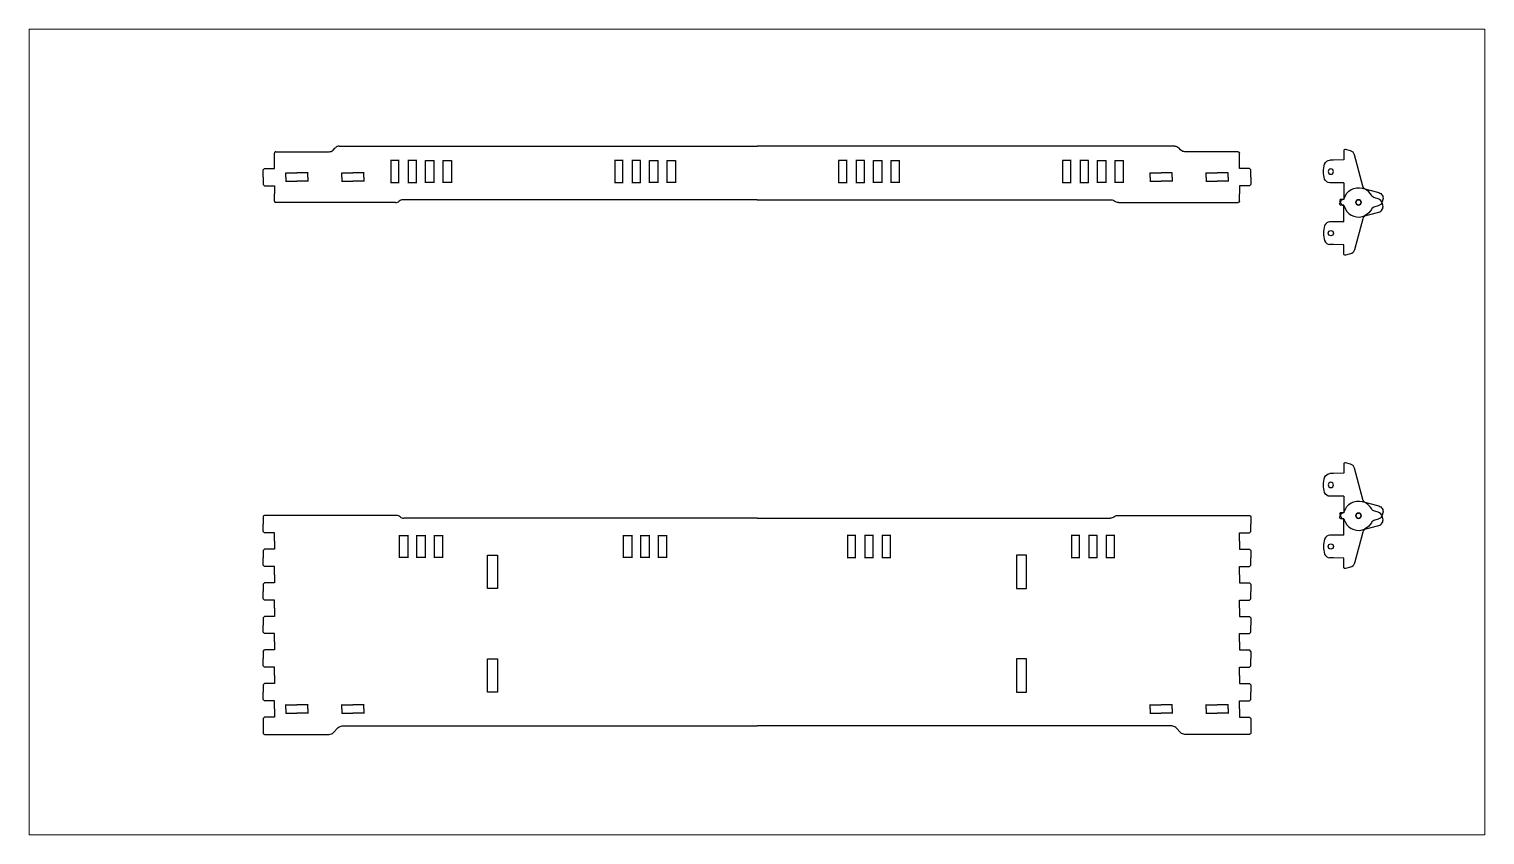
# Paper-space layout 'Elev_Rear' of a CAD drawing. Header units: inches. Extents: x 0.8 to 33.2, y 3.2 to 21.2.
# The model-space entities are those that its viewports show. They can reach past a viewport. Long polylines and large blocks are cut down to what shows.
import ezdxf

# ---------------------------------------------------------------- set-up
doc = ezdxf.new("R2010")
doc.units = ezdxf.units.IN
doc.header["$MEASUREMENT"] = 0
doc.layers.add('CUT', color=1, linetype='Continuous')

# ---------------------------------------------------------------- blocks, each defined once
blk = doc.blocks.new('HingeHole')
at = {"layer": 'CUT', "ltscale": 0.003906}
for p, q in [((-0.0975, 0.495), (0.0975, 0.495)), ((-0.0925, 0), (-0.0925, 0.5)), ((0.0925, 0.5), (0.0925, 0)), ((0.0975, 0.005), (-0.0975, 0.005))]:
    blk.add_line(p, q, dxfattribs=at)
blk = doc.blocks.new('BraceHole_Quarter')
at = {"layer": 'CUT', "ltscale": 0.003906}
for p, q in [((-0.25, 0.0935), (0, 0.0935)), ((-0.246, 0), (-0.246, 0.0975))]:
    blk.add_line(p, q, dxfattribs=at)
blk = doc.blocks.new('BraceHole')
at = {"color": 0}
blk.add_blockref('BraceHole_Quarter', (0, 0), dxfattribs=at)
at = {"color": 0, "xscale": -1, "rotation": 180}
blk.add_blockref('BraceHole_Quarter', (0, 0), dxfattribs=at)
at = {"color": 0, "xscale": -1}
blk.add_blockref('BraceHole_Quarter', (0, 0), dxfattribs=at)
at = {"color": 0, "rotation": 180}
blk.add_blockref('BraceHole_Quarter', (0, 0), dxfattribs=at)
blk = doc.blocks.new('BraceHoles')
at = {"color": 0}
for p in [(0.5, 0), (1.75, 0)]:
    blk.add_blockref('BraceHole', p, dxfattribs=at)
blk = doc.blocks.new('Dovetail_Out_Half')
for p, q in [((0.24, 0.1925), (0.24, 0.375)), ((-0.01, 0.16125), (0.02125, 0.1925)), ((-0.01, 0), (-0.01, 0.16125)), ((0.02125, 0.1925), (0.24, 0.1925))]:
    blk.add_line(p, q)
blk = doc.blocks.new('Lid_Top_Back_Half')
at = {"layer": 'CUT'}
for p, q in [((8.07, 0.005), (10.744, 0.005)), ((0, -0.058), (7.904, -0.058)), ((10.775, -0.026), (10.775, -0.188)), ((10.775, -0.938), (10.775, -1.099)), ((9.325, -1.255), (0, -1.255)), ((9.465, -1.167), (9.414, -1.218)), ((10.744, -1.13), (9.554, -1.13))]:
    blk.add_line(p, q, dxfattribs=at)
for centre, radius, start, end in [((8.07, -0.12), 0.125, 90, 131.4096), ((10.744, -0.026), 0.0312, 0, 90), ((7.904, 0.067), 0.125, 270, 311.4096), ((9.325, -1.13), 0.125, 270, 315), ((9.554, -1.255), 0.125, 90, 135), ((10.744, -1.099), 0.0312, 270, 0)]:
    blk.add_arc(centre, radius, start, end, dxfattribs=at)
at = {"rotation": 180}
for p in [(1.915, -0.437), (2.305, -0.437), (6.915, -0.437), (7.305, -0.437)]:
    blk.add_blockref('HingeHole', p, dxfattribs=at)
at = {"xscale": -1, "rotation": 180}
for p in [(2.695, -0.437), (3.085, -0.437), (7.695, -0.437), (8.085, -0.437)]:
    blk.add_blockref('HingeHole', p, dxfattribs=at)
at = {"xscale": -1}
blk.add_blockref('BraceHoles', (10.77, -0.563), dxfattribs=at)
at = {"layer": 'CUT', "xscale": -1}
blk.add_blockref('Dovetail_Out_Half', (11.015, -0.563), dxfattribs=at)
at = {"layer": 'CUT', "rotation": 180}
blk.add_blockref('Dovetail_Out_Half', (11.015, -0.563), dxfattribs=at)
blk = doc.blocks.new('Lid_Top_Back')
at = {"xscale": -1}
blk.add_blockref('Lid_Top_Back_Half', (0, 0), dxfattribs=at)
blk.add_blockref('Lid_Top_Back_Half', (0, 0))
blk = doc.blocks.new('Dovetail_Half')
for p, q in [((-0.25, 0.21375), (-0.25, 0.375)), ((-0.25, 0.21375), (-0.21875, 0.1825)), ((0, 0.1825), (-0.21875, 0.1825)), ((0, 0), (0, 0.1825))]:
    blk.add_line(p, q)
blk = doc.blocks.new('Bottom_Back_Half')
at = {"layer": 'CUT', "ltscale": 0.015625}
for p, q in [((-11.025, 6.229), (-11.025, 6.063)), ((-8.05, 6.26), (-10.994, 6.26)), ((0, 6.198), (-7.884, 6.198))]:
    blk.add_line(p, q, dxfattribs=at)
for points in [[(-5.793, 5.372), (-5.793, 4.628), (-6.017, 4.628), (-6.017, 5.372)], [(-5.793, 3.06), (-5.793, 2.316), (-6.017, 2.316), (-6.017, 3.06)]]:
    blk.add_lwpolyline(points, close=True, dxfattribs=at)
blk.add_lwpolyline([(-11.025, 1.563), (-11.025, 1.401, 0.414214), (-10.994, 1.37), (-9.55, 1.37, 0.198912), (-9.461, 1.407), (-9.347, 1.521, -0.198912), (-9.259, 1.558), (0, 1.558)], format="xyb", dxfattribs=at)
for centre, radius, start, end in [((-10.994, 6.229), 0.0312, 90, 180), ((-8.05, 6.135), 0.125, 48.5904, 90), ((-7.884, 6.323), 0.125, 228.5904, 270)]:
    blk.add_arc(centre, radius, start, end, dxfattribs=at)
at = {"rotation": 180}
for p in [(-7.89, 5.817), (-7.5, 5.817), (-7.11, 5.817), (-2.89, 5.817), (-2.5, 5.817), (-2.11, 5.817)]:
    blk.add_blockref('HingeHole', p, dxfattribs=at)
blk.add_blockref('BraceHoles', (-10.77, 1.938))
at = {"layer": 'CUT'}
for p in [(-10.775, 5.688), (-10.775, 4.938), (-10.775, 4.188), (-10.775, 3.438), (-10.775, 2.688), (-10.775, 1.938)]:
    blk.add_blockref('Dovetail_Half', p, dxfattribs=at)
at = {"layer": 'CUT', "xscale": -1, "rotation": 180}
for p in [(-10.775, 5.688), (-10.775, 4.938), (-10.775, 4.188), (-10.775, 3.438), (-10.775, 2.688), (-10.775, 1.938)]:
    blk.add_blockref('Dovetail_Half', p, dxfattribs=at)
blk = doc.blocks.new('Bottom_Back_Full')
blk.add_blockref('Bottom_Back_Half', (0, -1.375))
at = {"xscale": -1}
blk.add_blockref('Bottom_Back_Half', (0, -1.375), dxfattribs=at)
blk = doc.blocks.new('HingeTop')
at = {"layer": 'CUT', "ltscale": 0.007812}
for p, q in [((-0.242, 0.263), (-0.005, 0.253)), ((-0.015, 0.253), (0.067, 0.253)), ((-0.242, -0.253), (-0.005, -0.253)), ((-0.015, -0.253), (0.067, -0.253))]:
    blk.add_line(p, q, dxfattribs=at)
at = {"layer": 'CUT'}
blk.add_lwpolyline([(-0.242, -0.25), (-0.242, -0.622), (-0.179, -0.622, -0.57735), (-0.152, -0.669), (-0.191, -0.737, -0.267949), (-0.218, -0.753), (-0.224, -0.753, 0.336424), (-0.254, -0.776, -0.411031), (-0.655, -1.004), (-1.025, -0.905, -0.414214), (-1.114, -0.752), (-1.099, -0.698, -0.267949), (-1.011, -0.61), (-0.934, -0.589, 0.203798), (-0.857, -0.529, -0.141217), (-0.729, -0.4, 0.203798), (-0.668, -0.323), (-0.481, 0.375, -0.267949), (-0.393, 0.464), (-0.281, 0.493, -0.493145), (-0.242, 0.463), (-0.242, 0.263)], format="xyb", dxfattribs=at)
at = {"layer": 'CUT', "ltscale": 0.003906}
for centre in [(0.047, 0), (-0.57, -0.688)]:
    blk.add_circle(centre, 0.0595, dxfattribs=at)
at = {"layer": 'CUT', "ltscale": 0.007812}
for centre, radius, start, end in [((0.067, 0.128), 0.125, 18.3655, 90), ((-0.318, 0), 0.531, 341.6345, 18.3655), ((0.067, -0.128), 0.125, 270, 341.6345)]:
    blk.add_arc(centre, radius, start, end, dxfattribs=at)

msp = doc.modelspace()

# ---------------------------------------------------------------- block references
at = {"layer": 'CUT', "rotation": 180}
for name, p in [('Lid_Top_Back', (12, 29.13)), ('HingeTop', (24.858, 28.442)), ('HingeTop', (24.858, 21.442))]:
    msp.add_blockref(name, p, dxfattribs=at)
at = {"layer": 'CUT', "xscale": -1}
for p in [(24.858, 29.817), (24.858, 22.817)]:
    msp.add_blockref('HingeTop', p, dxfattribs=at)
at = {"layer": 'CUT'}
msp.add_blockref('Bottom_Back_Full', (12, 17.25), dxfattribs=at)

psp = doc.layouts.new('Elev_Rear')

# ---------------------------------------------------------------- viewports
at = {"layer": '0', "view_target_point": (-117.408, 108.362)}
psp.add_viewport(center=(17, 12.25), size=(32.5, 18), view_center_point=(129.408, -84.362), view_height=18, dxfattribs=at)

doc.saveas('drawing.dxf')
